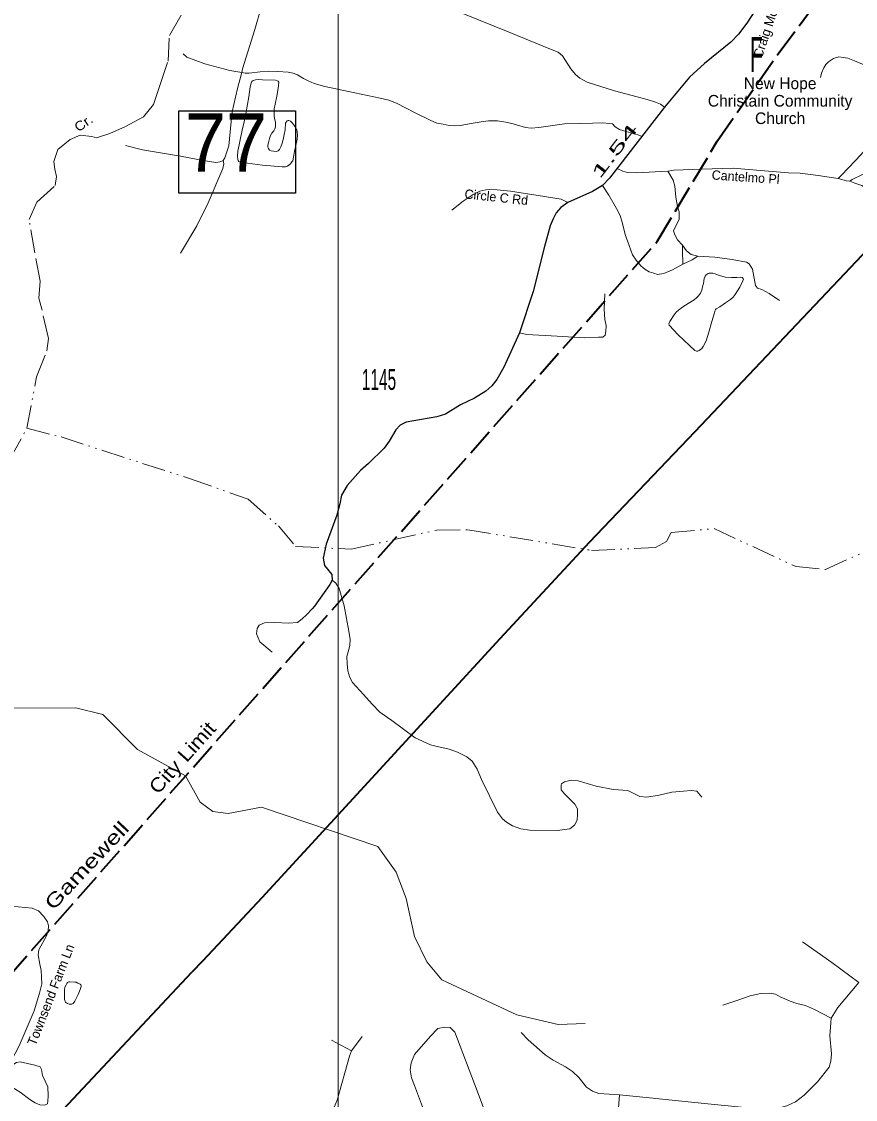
# Model space of a CAD drawing. Extents: x 354162 to 401331, y 224837 to 267610.
# Drawn here: x 374675 to 376465, y 234339 to 236654 of the extents above; entities that cross this region are included whole.
import ezdxf
from ezdxf.enums import TextEntityAlignment as Align

# ---------------------------------------------------------------- set-up
doc = ezdxf.new("R2010")
doc.units = 0
doc.header["$LTSCALE"] = 10
doc.linetypes.add('DASH_DOUBLE_DOT', pattern=[9.2, 5, -1.2, 0.3, -1.2, 0.3, -1.2])
doc.linetypes.add('LONG_DASHED', pattern=[7.5, 6, -1.5])
for name, color, linetype, lineweight in [('10', 7, 'Continuous', 13), ('11', 7, 'Continuous', 40), ('17', 7, 'Continuous', 25), ('19', 7, 'Continuous', 25), ('22', 7, 'Continuous', 25), ('31', 7, 'Continuous', 25), ('32', 7, 'Continuous', 25), ('35', 7, 'Continuous', 13), ('48', 7, 'LONG_DASHED', 40), ('49', 7, 'LONG_DASHED', 40), ('56', 7, 'Continuous', 40), ('59', 7, 'DASH_DOUBLE_DOT', 13), ('62', 7, 'Continuous', 13), ('63', 7, 'Continuous', 13), ('8', 7, 'Continuous', 25)]:
    doc.layers.add(name, color=color, linetype=linetype, lineweight=lineweight)
doc.layers.add('21', color=7, linetype='Continuous')

msp = doc.modelspace()

# ---------------------------------------------------------------- linework, layer by layer
at = {"layer": '31'}
msp.add_lwpolyline([(375012.83, 236462.67), (375263.23, 236462.67), (375263.23, 236285.87), (375012.83, 236285.87)], close=True, dxfattribs=at)
at = {"layer": '32'}
for points in [[(376249.16, 236677.27), (376231.59, 236650.54), (376213.58, 236626.78), (376197.25, 236609.76), (376140.69, 236564), (376108.97, 236534.47), (376054.87, 236470.28), (375937.28, 236317.55), (375922.17, 236301.75), (375900.27, 236288.98), (375847.39, 236265.47), (375832.71, 236254.88), (375822.36, 236243.32), (375820.23, 236238.89)], [(375820.23, 236238.89), (375816.11, 236230.33), (375809.9, 236215.3), (375797.6, 236171.41), (375773.1, 236074.51), (375744.01, 235985.59), (375710.1, 235911.75), (375695.45, 235885.58), (375684.38, 235872.1), (375671.38, 235860.06), (375647.34, 235845.66), (375617.26, 235830.73), (375584.77, 235810.74), (375566.72, 235804.96), (375500.3, 235793.88), (375488.03, 235787.14), (375478.65, 235777.27), (375464.21, 235752.94), (375453.21, 235738.1), (375420, 235705.11), (375402.74, 235689.76), (375373.97, 235657.62), (375362.07, 235637.37), (375358.23, 235618.37), (375352, 235594.37), (375329.14, 235532), (375322.25, 235501.94), (375325.55, 235485.87), (375340.95, 235466.61), (375341.67, 235454.66), (375337.1, 235445.26), (375303.98, 235398.56), (375298.69, 235392.79)]]:
    msp.add_lwpolyline(points, dxfattribs=at)
at = {"layer": '35'}
msp.add_line((375383.08, 234443.5), (375340.28, 234466.36), dxfattribs=at)
for points in [[(376054.87, 236470.28), (376046.56, 236476.43), (376035.63, 236481.37), (376017.99, 236487.02), (375947.79, 236505.02), (375889.23, 236524.08), (375873.71, 236532.56), (375863.83, 236540.32), (375853.95, 236552.68), (375836.31, 236580.57), (375826.79, 236588.69), (375807.03, 236596.45), (375726.96, 236629.28), (375618.47, 236672.96), (375502.87, 236720.15), (375476.06, 236735.33)], [(375207.08, 236720.41), (375199.83, 236708.79), (375194.99, 236699.59), (375189.18, 236684.58), (375176.12, 236637.14), (375149.54, 236552.25), (375147.61, 236544.99)], [(375147.61, 236544.99), (375122.45, 236548.86), (375068.27, 236563.38), (375030.05, 236577.91), (375022.31, 236585.17)], [(376427.99, 236316.77), (376433.71, 236322.65), (376450.52, 236340.72), (376476.15, 236368.05), (376491.27, 236386.13), (376544.21, 236449.62), (376565.62, 236469.98), (376565.2, 236475.45), (376560.58, 236489.32), (376547.14, 236509.5), (376521.09, 236539.36), (376507.22, 236550.29), (376488.74, 236558.7), (376463.11, 236570.05), (376448.82, 236575.52), (376438.74, 236577.2), (376429.49, 236578.04), (376418.15, 236574.68), (376407.22, 236567.95), (376401.34, 236562.06), (376396.72, 236554.49), (376392.1, 236543.56), (376389.58, 236534.31)], [(375147.61, 236544.99), (375139.38, 236513.52), (375134.06, 236491.73), (375127.29, 236460.26), (375125.35, 236439.45), (375120.1, 236386.95), (375115.26, 236372.43), (375111.39, 236361.29), (375107.52, 236355.48)], [(375147.61, 236544.99), (375155, 236543.17), (375163.47, 236543.17), (375187.45, 236545.99), (375205.09, 236547.41), (375225.2, 236547.05), (375247.07, 236545.29), (375258.36, 236543.17), (375267.18, 236539.64), (375280.58, 236531.52), (375290.11, 236526.93), (375303.51, 236520.93), (375325.74, 236514.58), (375376.89, 236503.63), (375444.97, 236489.86), (375463.55, 236484.98), (375479.77, 236478.98), (375521.05, 236457.44), (375552.09, 236442.62), (375566.55, 236436.26), (375580.31, 236433.44), (375592.66, 236430.97), (375605.36, 236430.26), (375617.17, 236430.69), (375635.86, 236434.22), (375665.85, 236439.52), (375677.49, 236440.58), (375696.89, 236440.58), (375714.88, 236438.1), (375730.05, 236434.22), (375756.86, 236426.45), (375769.21, 236425.04), (375785.08, 236426.45), (375805.38, 236429.28), (375840.3, 236434.58), (375874.17, 236435.28), (375900.27, 236435.99), (375922.49, 236436.34), (375936.49, 236435.3), (375943.55, 236434.6), (375949.54, 236428.24), (375958.71, 236422.6), (375972.47, 236418.36), (375997.52, 236410.95), (376007.04, 236407.04)], [(375107.52, 236355.48), (375101.71, 236352.58), (375092.04, 236351.12), (375064.95, 236355.48), (375016.57, 236365.16), (374973.03, 236372.43), (374934.81, 236378.72), (374898.2, 236387.91)], [(375107.52, 236355.48), (375109.03, 236348.46), (375107.09, 236338.78), (375075.65, 236264.71), (375051.46, 236215.33), (375016.63, 236156.75)], [(375953.65, 236338.75), (375965.32, 236332.76), (375975.82, 236329.82), (375994.73, 236328.98), (376061.95, 236332.76)], [(376061.95, 236332.76), (376075.4, 236335.28), (376135.06, 236337.39), (376202.71, 236339.49), (376261.33, 236334.04), (376320.99, 236328.99), (376346.2, 236328.57), (376385.13, 236323.49), (376417.9, 236318.45), (376427.99, 236316.77)], [(376061.95, 236332.76), (376073.72, 236313.84), (376077.08, 236300.38), (376079.18, 236276.84), (376082.96, 236256.66), (376086.32, 236245.73), (376086.74, 236237.74), (376086.74, 236229.75), (376074.14, 236204.52), (376077.24, 236196.27), (376083.2, 236185.67), (376093.78, 236173.87)], [(376427.99, 236316.77), (376446.05, 236312.14), (376453.19, 236311.72), (376457.82, 236315.08), (376478.4, 236325.17), (376493.11, 236329.38), (376516.22, 236332.74), (376536.39, 236333.16), (376563.7, 236330.22)], [(375598.95, 236249.07), (375622.7, 236268.15), (375644.78, 236282.87), (375658.82, 236289.57), (375671.54, 236292.92), (375679.9, 236293.59), (375696.29, 236292.58), (375724.39, 236289.9), (375783.93, 236280.53), (375833.44, 236272.5), (375847.39, 236265.47)], [(375922.17, 236301.75), (375935.5, 236281.23), (375952.06, 236252.74), (375960, 236237.49), (375965.3, 236220.26), (375970.6, 236197.07), (375979.21, 236173.21), (375986.49, 236153.33), (375994.44, 236141.4), (376004.37, 236129.47), (376012.98, 236122.18), (376022.25, 236116.88), (376032.19, 236113.57), (376040.13, 236110.92), (376053.38, 236112.9), (376071.92, 236120.86), (376094.44, 236132.79)], [(376453.19, 236311.72), (376463.96, 236307.09), (376478.67, 236302.04), (376496.73, 236291.53), (376504.3, 236286.91), (376524.89, 236286.91), (376543.37, 236289.85), (376557.24, 236289.01), (376569.84, 236286.49), (376578.67, 236283.12), (376588.75, 236282.7), (376600.93, 236285.22), (376612.7, 236287.75)], [(376094.44, 236132.79), (376094.44, 236142.73), (376093.78, 236153.33), (376093.78, 236165.92), (376093.78, 236173.87)], [(376093.78, 236173.87), (376102.39, 236161.95), (376112.32, 236153.99), (376126.89, 236150.02)], [(376094.44, 236132.79), (376114.31, 236142.73), (376126.89, 236150.02)], [(376126.89, 236150.02), (376163.31, 236148.03), (376200.4, 236143.39), (376230.86, 236137.42), (376236.82, 236134.11), (376244.11, 236122.18), (376250.07, 236087.06), (376254.55, 236081.27), (376263.82, 236078.62), (376279.71, 236070), (376302.23, 236054.76)], [(375744.01, 235985.59), (375759.48, 235981.9), (375825.03, 235978.66), (375884.1, 235974.76), (375913.31, 235976.06), (375922.39, 235976.71), (375927.59, 235980.6), (375929.53, 235988.4), (375930.18, 236001.39), (375926.94, 236014.38), (375925.64, 236036.46), (375926.94, 236069.59)], [(375341.67, 235454.66), (375349.7, 235448.43), (375356.84, 235436.74), (375367.87, 235399.71), (375377.61, 235345.15), (375380.2, 235326.96), (375379.55, 235315.27), (375377.61, 235305.53), (375373.06, 235290.59), (375373.71, 235275), (375375.66, 235260.06), (375379.55, 235245.77), (375385.39, 235234.73), (375409.41, 235208.75), (375427.58, 235187.96), (375444.46, 235171.08), (375469.77, 235152.89), (375520.17, 235115.7), (375552.62, 235100.76), (375564.31, 235098.16), (375592.87, 235091.67), (375611.04, 235085.17), (375631.16, 235075.43), (375642.2, 235065.69), (375653.23, 235048.8), (375662.32, 235026.71), (375696.72, 234956.56), (375707.75, 234942.27), (375716.19, 234934.48), (375729.17, 234926.69), (375746.7, 234920.84), (375766.17, 234917.59), (375824.59, 234916.94), (375851.85, 234920.84), (375862.23, 234928.63), (375867.43, 234939.03), (375868.72, 234952.02), (375868.07, 234963.71), (375862.88, 234973.45), (375840.81, 234995.54), (375833.67, 235003.98), (375833.67, 235014.37), (375834.32, 235016.97), (375840.16, 235021.52), (375854.44, 235024.77), (375870.02, 235023.47), (375908.32, 235011.78), (375944.67, 235005.28), (375976.47, 235002.68), (375987.87, 234996.88), (376002.15, 234989.73), (376017.08, 234988.44), (376043.69, 234992.98), (376070.95, 234999.48), (376095.62, 235001.43), (376112.49, 235002.73), (376124.82, 235001.43), (376135.21, 234988.44)], [(375298.69, 235392.79), (375286.82, 235379.82), (375277.74, 235371.47), (375267.15, 235363.76), (375247.9, 235361.84), (375218.78, 235363.28), (375196.88, 235363.04), (375185.33, 235358.22), (375180.8, 235350.55), (375179.6, 235339.24), (375186.66, 235322.33), (375213.4, 235299.72)], [(374624.98, 234370.45), (374635.45, 234388.58), (374670.07, 234454.65), (374702.28, 234529.59), (374713.54, 234567.26), (374718.37, 234587.81), (374717.16, 234616.01), (374714.34, 234630.11), (374711.12, 234649.85), (374711.93, 234660.73), (374728.82, 234691.07), (374732.44, 234701.54), (374732.84, 234712.42), (374730.83, 234720.88), (374723.18, 234732.56), (374711.5, 234744.65), (374697.82, 234749.89), (374652.72, 234754.32), (374630.18, 234755.53), (374611.72, 234753.69)], [(376472.4, 234590.68), (376414.03, 234633.78), (376350.99, 234678.09)], [(376412.93, 234514.24), (376427.47, 234537.06), (376472.4, 234590.68)], [(376412.93, 234514.24), (376376.89, 234532.57), (376357.38, 234541.36), (376338.78, 234545.36), (376324.49, 234550.75), (376303.56, 234560.03), (376293.57, 234565.38), (376279.73, 234567.42), (376262.04, 234566.62), (376239.06, 234561.57), (376212.7, 234552.25), (376180.59, 234542.03)], [(375958.41, 234349.14), (376023.25, 234342.97), (376140.68, 234330.42), (376220.42, 234322.99), (376266.83, 234319.3), (376293.12, 234319.54), (376317.55, 234326.01), (376336.26, 234334.44), (376354.55, 234348.62), (376383.48, 234377.05), (376408.62, 234408.86), (376412.08, 234421.26), (376413.66, 234437.5), (376410.19, 234475.79), (376411.88, 234504.21), (376412.93, 234514.24)], [(375689.31, 234249.28), (375686.9, 234267.4), (375653.33, 234357.61), (375605.36, 234483.55), (375594.95, 234493.68), (375583.49, 234494.75), (375568.64, 234491.53), (375552.73, 234475.42), (375518.44, 234435.57), (375511.58, 234417.94), (375509.05, 234402.66), (375511.77, 234385.9), (375518.79, 234369.57), (375546.29, 234295.2), (375558.96, 234259.08)], [(375325.37, 234297.41), (375335.97, 234306.87), (375344.19, 234317.8), (375352.5, 234337.8), (375379.17, 234432.24), (375383.08, 234443.5), (375406.3, 234474.37)], [(375747.12, 234483.12), (375762.74, 234467.19), (375799.24, 234435.3), (375816.34, 234423.66), (375842.97, 234409.55), (375857.69, 234399.37), (375870.95, 234386.34), (375887.96, 234365.62), (375900.78, 234357.37), (375914.12, 234352.47), (375936.56, 234350.83), (375958.41, 234349.14)], [(374624.98, 234370.45), (374634.29, 234371.76), (374643.95, 234371.36), (374653.61, 234366.12), (374672.13, 234354.84), (374692.66, 234339.13), (374704.34, 234332.28), (374714.41, 234327.45), (374724.47, 234327.04), (374730.51, 234329.86), (374731.72, 234335.5), (374732.12, 234347.19), (374731.72, 234366.53), (374720.44, 234390.7), (374718.03, 234404), (374715.21, 234409.23), (374703.94, 234412.86), (374672.53, 234420.11), (374664.08, 234418.9), (374658.85, 234414.87), (374649.18, 234414.07)], [(375689.31, 234249.28), (375755.19, 234241.98), (375901.39, 234228.2), (375919.55, 234228.99), (375931.54, 234233.66), (375940.23, 234242.67), (375948.94, 234255.02), (375952.88, 234267.9), (375954.55, 234293.71), (375958.41, 234349.14)]]:
    msp.add_lwpolyline(points, dxfattribs=at)
at = {"layer": '48'}
msp.add_lwpolyline([(374405.15, 234521.3), (374468.88, 234513.08), (374506.91, 234509.99), (374538.69, 234496.67), (374547.94, 234490.5), (376039.29, 236181.58), (376168.43, 236397.43), (376299.02, 236585.03), (376372.13, 236682.57), (376395.68, 236724.22), (376412.61, 236757.88), (376421.65, 236796.44), (376419.49, 236835.12), (376410.66, 236864.19), (376392.35, 236898.19), (376372.26, 236925.76), (376358.54, 236951.66), (376356.08, 236979.07), (376360.06, 237008.02), (376365.64, 237036.96), (376391.52, 237083.97), (376419.27, 237057.23), (376381.05, 236995.43), (376573.45, 236894.71)], dxfattribs=at)
at = {"layer": '49'}
msp.add_lwpolyline([(374405.15, 234521.3), (374468.88, 234513.08), (374506.91, 234509.99), (374538.69, 234496.67), (374547.94, 234490.5), (376039.29, 236181.58), (376168.43, 236397.43), (376299.02, 236585.03), (376372.13, 236682.57), (376395.68, 236724.22), (376412.61, 236757.88), (376421.65, 236796.44), (376419.49, 236835.12), (376410.66, 236864.19), (376392.35, 236898.19), (376372.26, 236925.76), (376358.54, 236951.66), (376356.08, 236979.07), (376360.06, 237008.02), (376365.64, 237036.96), (376391.52, 237083.97), (376419.27, 237057.23), (376381.05, 236995.43), (376573.45, 236894.71)], dxfattribs=at)
at = {"layer": '56'}
msp.add_line((374679.97, 234228.15), (375040.6, 234612.48), dxfattribs=at)
for points in [[(376120.77, 235773.92), (376544.67, 236221.47), (377039.22, 236761.33), (377287.21, 237032.66), (377329.09, 237078.26)], [(375354.39, 234950.45), (375702.64, 235329.17), (375894.4, 235536.16), (376120.77, 235773.92)], [(375354.39, 234950.45), (375190.78, 234772.53), (375074.71, 234648.83), (375063.31, 234636.68), (375040.6, 234612.48)]]:
    msp.add_lwpolyline(points, dxfattribs=at)
at = {"layer": '59'}
for points in [[(374686.35, 235780.59), (374707.49, 235891.29), (374729.4, 235947.08), (374732.71, 235973.64), (374718.78, 236036.52), (374712.14, 236059.76), (374715.46, 236096.29), (374703.87, 236157.38), (374691.48, 236228.86), (374708.22, 236266.23), (374747.44, 236301.76), (374750.33, 236321.18), (374746.62, 236336.88), (374744.14, 236353.41), (374753.22, 236379.44), (374779.24, 236400.52), (374800.71, 236410.43), (374826.31, 236407.54), (374835.8, 236404.65), (374864.29, 236413.74), (374898.57, 236428.61), (374937.03, 236449.48), (374958.68, 236476.16), (374972.47, 236518.7), (374989.71, 236568.8), (374992.53, 236624.36), (375022.64, 236676.94)], [(374437.16, 235388.89), (374458.4, 235432.72), (374474.77, 235446.37), (374517.24, 235457.66), (374540.47, 235486.89), (374545.11, 235514.11), (374574.98, 235536.69), (374592.9, 235555.29), (374608.81, 235579.3), (374610.06, 235633.39), (374649.88, 235714.41), (374686.35, 235780.59)], [(374686.35, 235780.59), (374760.02, 235761.99), (375035.56, 235672.8), (375161.75, 235628.23), (375226.34, 235570.92), (375263.25, 235527.16), (375382.41, 235520.77), (375566.53, 235562.11), (375632.66, 235562.77), (375898.44, 235518.42), (376035.91, 235524.67), (376059.09, 235537.2), (376069.75, 235557.02), (376161.5, 235565.17), (376337.38, 235483.61), (376400.47, 235477.34), (376505.91, 235525.25)]]:
    msp.add_lwpolyline(points, dxfattribs=at)
at = {"layer": '59', "linetype": 'Continuous'}
msp.add_lwpolyline([(375884.75, 234502.17), (375826.53, 234500.34), (375738.16, 234521.12), (375577.22, 234596.39), (375545.19, 234635.05), (375518.69, 234689.61), (375500.38, 234771.02), (375479.06, 234827.47), (375439.72, 234882.28), (375190.41, 234967.34), (375118.78, 234953.75), (375085.84, 234957.42), (375058.44, 234977.98), (375027.03, 235034.64), (374924, 235090.73), (374849.94, 235166.27), (374791.72, 235180.44), (374646.94, 235179.33), (374561.28, 235217.06), (374437.16, 235388.89)], dxfattribs=at)
at = {"layer": '62'}
for points in [[(375148.75, 236421.14), (375152.88, 236438.81), (375156.35, 236455.75), (375159.22, 236472.2), (375162.79, 236492.14), (375165.79, 236514.09), (375167.82, 236522.05), (375169.72, 236525.52), (375172.25, 236527.47), (375177.16, 236529.12), (375183.88, 236529.48), (375192.41, 236529.31), (375220.44, 236528), (375224.07, 236527.17), (375225.88, 236525.89), (375227.04, 236523.62), (375226.07, 236510.12), (375223.22, 236493.67), (375219.72, 236476.73), (375217.66, 236467.03), (375217.25, 236452.28), (375218.32, 236446.25), (375219.94, 236438.22), (375220.44, 236432.7), (375220.32, 236427.95), (375218.97, 236423.73), (375216.41, 236419.53), (375212.04, 236414.11), (375209.44, 236409.16), (375207.44, 236402.7), (375205.41, 236394.23), (375204.04, 236388.02), (375203.94, 236384.52), (375205.07, 236381.23), (375207.44, 236378.19), (375211.07, 236376.86), (375215.91, 236375.52), (375221.38, 236375.41), (375225.69, 236376.56), (375228.82, 236379.52), (375231.38, 236384.95), (375234.63, 236392.64), (375236.66, 236400.61), (375238.75, 236411.58), (375240.88, 236421.28), (375241.85, 236435.78), (375243.16, 236438.25), (375245.04, 236440.72), (375247.5, 236441.92), (375248.72, 236441.89), (375252.32, 236440.56), (375256.5, 236436.23), (375261.22, 236429.89), (375264.16, 236426.08), (375265.88, 236421.28), (375267, 236417.52), (375267.41, 236410.25), (375266.6, 236401.77), (375263.82, 236388.31), (375261.04, 236375.61), (375258.88, 236362.89), (375257.44, 236354.92), (375255.57, 236352.7), (375252.41, 236348.52), (375246.19, 236343.64), (375241.88, 236342.48), (375234.57, 236342.12), (375192.57, 236345.72), (375160.35, 236350.11), (375144.54, 236352.44), (375141.54, 236353.75), (375139.75, 236355.53), (375139.22, 236358.05), (375138.75, 236364.81), (375139.66, 236375.8)], [(376084.94, 236034.68), (376094.25, 236041.24), (376106.03, 236049.01), (376118.44, 236056.52), (376124.03, 236060.66), (376127.81, 236064.83), (376132.22, 236070.74), (376135.44, 236077.44), (376136.81, 236084.16), (376138.85, 236091.88), (376140.35, 236102.35), (376142.31, 236107.07), (376144.81, 236110.02), (376148.56, 236112.94), (376151, 236113.65), (376158.94, 236113.49), (376163.81, 236112.63), (376172.22, 236108.71), (376178.31, 236107.35), (376184.97, 236105.46), (376198.97, 236104.43), (376210.53, 236104.19), (376218.5, 236105.04), (376221.5, 236104.48), (376223.91, 236102.68), (376224.47, 236100.66), (376223.19, 236097.69), (376216.72, 236083.8), (376206.56, 236068.26), (376202.13, 236062.33), (376196.53, 236056.94), (376185.97, 236050.41), (376173.53, 236041.65), (376166.1, 236037.05), (376164.88, 236035.82), (376163.6, 236034.1), (376162.25, 236028.62), (376156.88, 236009.73), (376150.19, 235986.85), (376144.22, 235968.71), (376138.41, 235956.07), (376135.25, 235951.88), (376129.66, 235947.74), (376126.56, 235946.55), (376123.53, 235946.6), (376120.5, 235947.91), (376108.56, 235958.66), (376084.78, 235981.65), (376065.16, 236001.8), (376064.63, 236004.82), (376066.63, 236010.29), (376075.53, 236024.62), (376079.91, 236030.02)], [(374768.19, 234580.34), (374770.75, 234585.55), (374772.06, 234588.02), (374773.94, 234590.48), (374776.4, 234591.69), (374778.84, 234592.14), (374789.22, 234591.17), (374792.25, 234591.12), (374795.87, 234589.3), (374801.28, 234586.69), (374802.47, 234585.41), (374803.06, 234584.14), (374803.03, 234582.89), (374802.97, 234581.89), (374801, 234575.69), (374796.44, 234564.77), (374791.9, 234554.61), (374789.37, 234550.41), (374785.59, 234545.73), (374783.09, 234543.78), (374780.65, 234543.83), (374777.59, 234543.89), (374773.97, 234545.2), (374771.59, 234546.52), (374769.78, 234547.8), (374768.62, 234550.31), (374767.5, 234554.09), (374767.03, 234559.61), (374767.47, 234576.61), (374768.12, 234578.34)]]:
    msp.add_lwpolyline(points, close=True, dxfattribs=at)
at = {"layer": '63'}
msp.add_lwpolyline([(375354.39, 233161.91), (375354.39, 238751.98), (375354.39, 242775.36)], dxfattribs=at)

# ---------------------------------------------------------------- texts
at = {"layer": '10'}
for s, rotation, p in [('Cantelmo Pl', 356.147, (376228.61, 236310.17)), ('Circle C Rd', 353.925, (375693.17, 236267.22)), ('Townsend Farm Ln', 68.69, (374747.25, 234560.6))]:
    msp.add_text(s, height=20, rotation=rotation, dxfattribs=at).set_placement(p, align=Align.CENTER)
at = {"layer": '11'}
msp.add_text('Craig Mountain Rd', height=20, rotation=71.398, dxfattribs=at).set_placement((376299.41, 236679.7), align=Align.CENTER)
at = {"layer": '17', "width": 2.1}
msp.add_text('1.54', height=25, rotation=52.325, dxfattribs=at).set_placement((375957.86, 236368.75), align=Align.CENTER)
at = {"layer": '19'}
for s, rotation, width, p in [('City Limit', 48.049, 1.15, (375031.36, 235063.4)), ('Gamewell', 46.767, 1.35, (374825.89, 234831.45))]:
    msp.add_text(s, height=30, rotation=rotation, dxfattribs=dict(at, width=width)).set_placement(p, align=Align.CENTER)
at = {"layer": '21', "width": 1.15}
msp.add_text('Cr.', height=20, rotation=34.882, dxfattribs=at).set_placement((374814.01, 236427.81), align=Align.CENTER)
at = {"layer": '22', "width": 0.45}
msp.add_text('F', height=75, dxfattribs=at).set_placement((376252.6, 236546.13), align=Align.CENTER)
at = {"layer": '22'}
for s, p in [('New Hope', (376303.24, 236509)), ('Christain Community', (376303.24, 236471.5)), ('Church', (376303.24, 236434))]:
    msp.add_text(s, height=25, dxfattribs=at).set_placement(p, align=Align.CENTER)
at = {"layer": '31', "width": 0.95}
msp.add_text('77', height=125, dxfattribs=at).set_placement((375025.67, 236332.01))
at = {"layer": '8', "width": 0.55}
msp.add_text('1145', height=45, dxfattribs=at).set_placement((375442.36, 235863.1), align=Align.CENTER)

doc.saveas('drawing.dxf')
